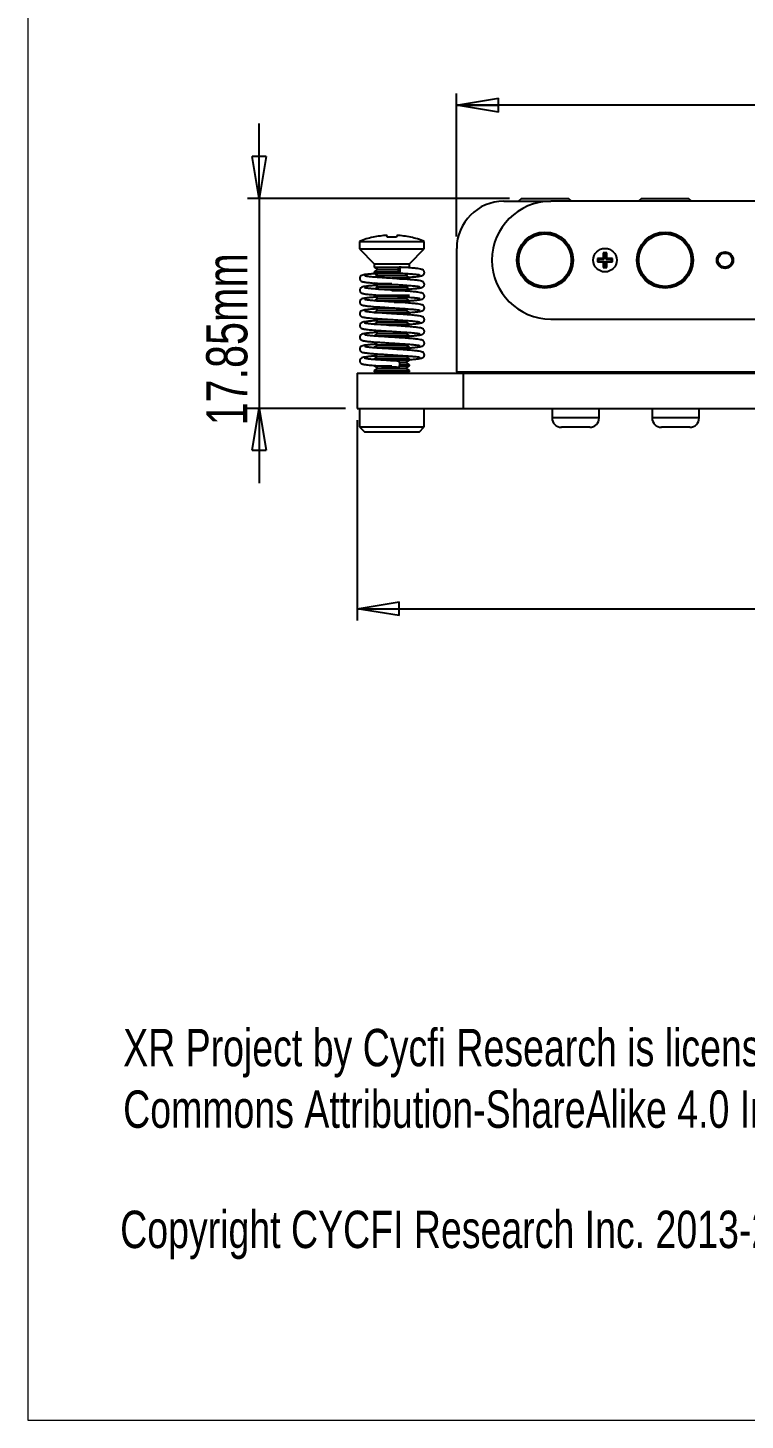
# Model space of a CAD drawing. Header units: millimetres. Extents: x 5 to 292, y 4 to 204.
# Drawn here: x 4.9 to 65.9, y 4.5 to 122.8 of the extents above; entities that cross this region are included whole.
import ezdxf

# ---------------------------------------------------------------- set-up
doc = ezdxf.new("R2010")
doc.units = ezdxf.units.MM
doc.layers.add('LAYER_1', color=179, linetype='Continuous')
doc.styles.add('SLDTEXTSTYLE0', font='TXT', dxfattribs={"width": 0.75})
doc.dimstyles.new('SLDDIMSTYLE0', dxfattribs={"dimtxt": 3.5, "dimasz": 3.556, "dimexe": 0, "dimexo": 0.0625, "dimgap": 0.875, "dimtad": 1, "dimrnd": 1e-09, "dimzin": 12, "dimdsep": 46, "dimtxsty": 'SLDTEXTSTYLE0', "dimblk1": 'CLOSED', "dimblk2": 'CLOSED', "dimsah": 1, "dimcen": 0.09, "dimadec": 0, "dimazin": 3, "dimtfac": 1, "dimtmove": 0, "dimatfit": 0, "dimldrblk": 'CLOSED', "dimfxl": 1, "dimfrac": 2, "dimtolj": 1, "dimtzin": 12, "dimarcsym": 0})
doc.dimstyles.new('SLDDIMSTYLE1', dxfattribs={"dimtxt": 3.5, "dimasz": 3.556, "dimexe": 0, "dimexo": 0.0625, "dimgap": 0.875, "dimtad": 1, "dimrnd": 1e-09, "dimzin": 4, "dimdsep": 46, "dimtxsty": 'SLDTEXTSTYLE0', "dimblk1": 'CLOSED', "dimblk2": 'CLOSED', "dimsah": 1, "dimcen": 0.09, "dimadec": 0, "dimazin": 1, "dimtfac": 1, "dimtofl": 0, "dimtmove": 0, "dimatfit": 3, "dimldrblk": 'CLOSED', "dimfxl": 1, "dimfrac": 2, "dimtolj": 1, "dimtzin": 12, "dimarcsym": 0})

# ---------------------------------------------------------------- blocks, each defined once
blk = doc.blocks.new('SW_NOTE_0')
at = {"layer": 'LAYER_1', "color": 0, "char_height": 3.175, "attachment_point": 1, "style": 'SLDTEXTSTYLE0'}
for s, insert in [('XR Project by Cycfi Research is licensed under a Creative', (0, 4.09)), ('Commons Attribution-ShareAlike 4.0 International License.', (0, -1.14))]:
    blk.add_mtext(s, dxfattribs=dict(at, insert=insert))
blk = doc.blocks.new('_CLOSED')
at = {"color": 0, "linetype": 'ByBlock', "lineweight": -2}
for p, q in [((-1, 0.166667), (0, 0)), ((-1, 0.166667), (-1, -0.166667)), ((0, 0), (-1, -0.166667)), ((0, 0), (-1, 0))]:
    blk.add_line(p, q, dxfattribs=at)
blk = doc.blocks.new('_D')
at = {"layer": 'LAYER_1'}
for p, q in [((24.58, 108.28), (24.58, 114.63)), ((45.85, 108.28), (23.58, 108.28)), ((24.58, 108.28), (24.58, 90.43)), ((31.9, 90.43), (23.58, 90.43)), ((24.58, 90.43), (24.58, 84.08))]:
    blk.add_line(p, q, dxfattribs=at)
at = {"layer": 'LAYER_1', "xscale": 3.556, "yscale": 3.556}
for p, rotation in [((24.58, 108.28, 1.49), 270), ((24.58, 90.43, 1.49), 90)]:
    blk.add_blockref('_CLOSED', p, dxfattribs=dict(at, rotation=rotation))
at = {"layer": 'LAYER_1', "insert": (20.07, 88.99), "char_height": 3.5, "attachment_point": 1, "rotation": 90, "style": 'SLDTEXTSTYLE0'}
blk.add_mtext('17.85mm', dxfattribs=at)
blk = doc.blocks.new('_D_2')
at = {"layer": 'LAYER_1'}
for p, q in [((41.35, 105.03), (41.35, 117.2)), ((127.75, 105.03), (127.75, 117.2)), ((127.75, 116.2), (41.35, 116.2))]:
    blk.add_line(p, q, dxfattribs=at)
at = {"layer": 'LAYER_1', "xscale": 3.556, "yscale": 3.556, "rotation": 180}
blk.add_blockref('_CLOSED', (41.35, 116.2, 1.49), dxfattribs=at)
at = {"layer": 'LAYER_1', "xscale": 3.556, "yscale": 3.556}
blk.add_blockref('_CLOSED', (127.75, 116.2, 1.49), dxfattribs=at)
at = {"layer": 'LAYER_1', "insert": (76.1, 120.71), "char_height": 3.5, "attachment_point": 1, "style": 'SLDTEXTSTYLE0'}
blk.add_mtext('86.40mm', dxfattribs=at)
blk = doc.blocks.new('_D_3')
at = {"layer": 'LAYER_1'}
for p, q in [((32.9, 89.43), (32.9, 72.42)), ((136.2, 89.43), (136.2, 72.42)), ((32.9, 73.42), (136.2, 73.42))]:
    blk.add_line(p, q, dxfattribs=at)
at = {"layer": 'LAYER_1', "xscale": 3.556, "yscale": 3.556, "rotation": 180}
blk.add_blockref('_CLOSED', (32.9, 73.42, 1.49), dxfattribs=at)
at = {"layer": 'LAYER_1', "xscale": 3.556, "yscale": 3.556}
blk.add_blockref('_CLOSED', (136.2, 73.42, 1.49), dxfattribs=at)
at = {"layer": 'LAYER_1', "insert": (74.81, 77.93), "char_height": 3.5, "attachment_point": 1, "style": 'SLDTEXTSTYLE0'}
blk.add_mtext('103.30mm', dxfattribs=at)

msp = doc.modelspace()

# ---------------------------------------------------------------- linework, layer by layer
at = {"color": 7, "linetype": 'Continuous', "lineweight": 18}
for p, q in [((4.92, 204.48), (4.92, 4.48)), ((4.92, 4.48), (291.92, 4.48))]:
    msp.add_line(p, q, dxfattribs=at)
at = {"color": 7, "linetype": 'Continuous', "lineweight": 25}
for p, q in [((45.353, 108.03), (49.353, 108.03)), ((46.853, 108.28), (46.603, 108.03)), ((46.853, 108.28), (50.853, 108.28)), ((119.753, 108.03), (49.353, 108.03)), ((51.103, 108.03), (50.853, 108.28)), ((57.053, 108.28), (56.803, 108.03)), ((57.053, 108.28), (61.053, 108.28)), ((61.303, 108.03), (61.053, 108.28)), ((33.103, 104.628), (33.103, 103.98)), ((33.103, 104.628), (38.603, 104.628)), ((38.603, 103.98), (38.603, 104.628)), ((33.103, 103.98), (34.353, 102.73)), ((33.103, 103.98), (38.603, 103.98)), ((37.353, 102.73), (38.603, 103.98)), ((41.353, 93.53), (41.353, 104.03)), ((53.401, 103.107), (53.328, 103.18)), ((53.328, 103.18), (53.328, 102.88)), ((53.803, 103.18), (53.328, 103.18)), ((53.401, 102.953), (53.328, 102.88)), ((53.401, 103.107), (53.401, 102.953)), ((53.876, 103.107), (53.401, 103.107)), ((53.401, 102.953), (53.876, 102.953)), ((53.876, 103.582), (53.803, 103.655)), ((53.803, 103.655), (53.803, 103.18)), ((54.103, 103.655), (53.803, 103.655)), ((53.876, 103.107), (53.803, 103.18)), ((53.876, 102.953), (53.803, 102.88)), ((53.876, 103.582), (53.876, 103.107)), ((54.03, 103.582), (53.876, 103.582)), ((53.876, 102.953), (53.876, 102.478)), ((54.03, 103.582), (54.103, 103.655)), ((54.03, 103.107), (54.03, 103.582)), ((54.03, 103.107), (54.103, 103.18)), ((54.505, 103.107), (54.03, 103.107)), ((54.03, 102.478), (54.03, 102.953)), ((54.03, 102.953), (54.103, 102.88)), ((54.03, 102.953), (54.505, 102.953)), ((54.103, 103.18), (54.103, 103.655)), ((54.578, 103.18), (54.103, 103.18)), ((54.505, 103.107), (54.578, 103.18)), ((54.505, 102.953), (54.505, 103.107)), ((54.505, 102.953), (54.578, 102.88)), ((54.578, 102.88), (54.578, 103.18)), ((34.353, 102.73), (34.353, 102.426)), ((34.353, 102.73), (37.353, 102.73)), ((34.353, 102.426), (34.633, 102.23)), ((34.353, 102.426), (35.853, 102.426)), ((34.633, 102.23), (34.353, 102.034)), ((34.353, 102.034), (34.353, 101.934)), ((34.353, 102.034), (35.853, 102.034)), ((34.353, 101.934), (34.633, 101.737)), ((34.353, 101.934), (35.853, 101.934)), ((34.633, 101.737), (34.408, 101.579)), ((34.633, 102.23), (35.853, 102.23)), ((34.633, 101.737), (35.853, 101.737)), ((35.853, 102.426), (37.353, 102.426)), ((35.853, 102.23), (36.398, 102.23)), ((35.853, 102.034), (36.411, 102.034)), ((35.853, 101.934), (36.594, 101.934)), ((35.853, 101.737), (37.072, 101.737)), ((37.072, 101.737), (37.281, 101.883)), ((37.353, 101.541), (37.072, 101.737)), ((37.29, 102.382), (37.353, 102.426)), ((37.353, 102.426), (37.353, 102.73)), ((53.328, 102.88), (53.803, 102.88)), ((53.803, 102.88), (53.803, 102.405)), ((53.876, 102.478), (53.803, 102.405)), ((53.803, 102.405), (54.103, 102.405)), ((53.876, 102.478), (54.03, 102.478)), ((54.03, 102.478), (54.103, 102.405)), ((54.103, 102.405), (54.103, 102.88)), ((54.103, 102.88), (54.578, 102.88)), ((34.4, 101.081), (34.353, 101.048)), ((34.353, 101.048), (34.353, 100.948)), ((34.353, 101.048), (35.853, 101.048)), ((34.353, 100.948), (34.633, 100.751)), ((34.353, 100.948), (35.853, 100.948)), ((34.633, 100.751), (34.39, 100.581)), ((34.633, 100.751), (35.853, 100.751)), ((34.72, 100.555), (35.853, 100.555)), ((35.853, 101.541), (37.353, 101.541)), ((35.853, 100.948), (36.368, 100.948)), ((35.853, 100.751), (37.072, 100.751)), ((35.853, 100.555), (37.353, 100.555)), ((36.481, 101.441), (37.353, 101.441)), ((37.072, 100.751), (37.263, 100.885)), ((37.353, 100.555), (37.072, 100.751)), ((37.272, 101.384), (37.353, 101.441)), ((37.353, 101.441), (37.353, 101.541)), ((37.353, 100.455), (37.353, 100.555)), ((34.353, 100.062), (34.353, 99.962)), ((34.353, 100.062), (35.853, 100.062)), ((34.353, 99.962), (34.633, 99.766)), ((34.353, 99.962), (35.853, 99.962)), ((34.633, 99.766), (34.353, 99.569)), ((34.537, 99.569), (35.853, 99.569)), ((34.633, 99.766), (35.853, 99.766)), ((35.853, 100.455), (37.353, 100.455)), ((35.853, 100.062), (37.353, 100.062)), ((35.853, 99.962), (36.145, 99.962)), ((35.853, 99.766), (37.072, 99.766)), ((35.853, 99.569), (37.353, 99.569)), ((36.033, 99.469), (37.353, 99.469)), ((37.072, 99.766), (37.245, 99.886)), ((37.353, 99.569), (37.072, 99.766)), ((37.235, 99.387), (37.353, 99.469)), ((37.254, 100.386), (37.353, 100.455)), ((37.353, 99.469), (37.353, 99.569)), ((34.353, 99.076), (34.353, 98.976)), ((34.353, 99.076), (34.424, 99.076)), ((34.353, 98.976), (34.633, 98.78)), ((34.353, 98.976), (35.853, 98.976)), ((34.633, 98.78), (34.353, 98.584)), ((34.353, 98.584), (35.853, 98.584)), ((34.633, 98.78), (35.853, 98.78)), ((35.804, 98.484), (37.353, 98.484)), ((35.853, 98.976), (35.915, 98.976)), ((35.853, 98.78), (37.072, 98.78)), ((35.853, 98.584), (37.353, 98.584)), ((37.072, 98.78), (37.226, 98.888)), ((37.353, 98.584), (37.072, 98.78)), ((37.217, 98.389), (37.353, 98.484)), ((37.353, 98.484), (37.353, 98.584)), ((34.353, 98.091), (34.353, 97.991)), ((34.353, 97.991), (34.633, 97.794)), ((34.353, 97.991), (35.853, 97.991)), ((34.633, 97.794), (34.353, 97.598)), ((34.353, 97.598), (35.853, 97.598)), ((34.353, 97.105), (34.353, 97.005)), ((34.353, 97.005), (34.633, 96.809)), ((34.353, 97.005), (35.853, 97.005)), ((34.633, 97.794), (35.853, 97.794)), ((35.585, 97.498), (37.353, 97.498)), ((35.853, 97.794), (37.072, 97.794)), ((35.853, 97.598), (37.353, 97.598)), ((37.072, 97.794), (37.208, 97.889)), ((37.353, 97.598), (37.072, 97.794)), ((37.199, 97.39), (37.353, 97.498)), ((37.353, 97.498), (37.353, 97.598)), ((49.353, 98.03), (73.553, 98.03)), ((34.633, 96.809), (34.353, 96.612)), ((34.353, 96.612), (35.853, 96.612)), ((34.353, 96.119), (34.353, 96.019)), ((34.353, 96.019), (34.633, 95.823)), ((34.633, 95.823), (34.353, 95.626)), ((34.633, 96.809), (35.853, 96.809)), ((34.633, 95.823), (35.853, 95.823)), ((35.853, 96.809), (37.072, 96.809)), ((35.853, 96.612), (37.353, 96.612)), ((35.853, 96.512), (37.353, 96.512)), ((35.853, 95.823), (37.072, 95.823)), ((37.072, 96.809), (37.19, 96.891)), ((37.353, 96.612), (37.072, 96.809)), ((37.072, 95.823), (37.171, 95.892)), ((37.353, 95.626), (37.072, 95.823)), ((37.181, 96.392), (37.353, 96.512)), ((37.353, 96.512), (37.353, 96.612)), ((34.353, 95.626), (34.353, 95.584)), ((34.353, 95.626), (35.853, 95.626)), ((34.353, 95.084), (34.353, 95.034)), ((34.353, 95.034), (34.633, 94.837)), ((34.633, 94.837), (34.353, 94.641)), ((34.353, 94.641), (34.353, 94.584)), ((34.353, 94.641), (35.853, 94.641)), ((34.633, 94.837), (35.853, 94.837)), ((35.853, 95.626), (37.353, 95.626)), ((35.853, 95.526), (37.353, 95.526)), ((35.853, 94.837), (37.072, 94.837)), ((35.853, 94.641), (37.353, 94.641)), ((37.072, 94.837), (37.153, 94.894)), ((37.353, 94.641), (37.072, 94.837)), ((37.163, 95.393), (37.353, 95.526)), ((37.353, 95.526), (37.353, 95.626)), ((37.353, 94.541), (37.353, 94.641)), ((34.353, 94.048), (34.633, 93.851)), ((34.353, 94.048), (35.853, 94.048)), ((34.633, 93.851), (34.353, 93.655)), ((34.353, 93.655), (34.353, 93.555)), ((34.353, 93.655), (35.853, 93.655)), ((34.353, 93.555), (34.531, 93.43)), ((34.353, 93.555), (35.853, 93.555)), ((34.633, 93.851), (35.853, 93.851)), ((35.853, 94.541), (37.353, 94.541)), ((35.853, 93.851), (37.072, 93.851)), ((35.853, 93.655), (37.353, 93.655)), ((35.853, 93.555), (37.353, 93.555)), ((36.504, 94.344), (37.072, 94.344)), ((36.505, 94.048), (37.353, 94.048)), ((36.515, 94.148), (37.353, 94.148)), ((37.072, 94.344), (37.353, 94.541)), ((37.353, 94.148), (37.072, 94.344)), ((37.072, 93.851), (37.353, 94.048)), ((37.353, 93.655), (37.072, 93.851)), ((37.174, 93.43), (37.353, 93.555)), ((37.353, 94.048), (37.353, 94.148)), ((37.353, 93.555), (37.353, 93.655)), ((41.353, 93.53), (70.053, 93.53)), ((41.353, 93.53), (41.353, 93.43)), ((32.903, 93.43), (32.903, 90.43)), ((32.903, 93.43), (41.903, 93.43)), ((41.903, 93.43), (41.903, 90.43)), ((41.903, 93.43), (127.203, 93.43)), ((32.903, 90.43), (41.903, 90.43)), ((33.103, 90.43), (33.103, 88.88)), ((38.603, 88.88), (38.603, 90.43)), ((41.903, 90.43), (127.203, 90.43)), ((49.453, 90.43), (49.453, 89.63)), ((53.453, 89.63), (53.453, 90.43)), ((57.953, 90.43), (57.953, 89.63)), ((61.953, 89.63), (61.953, 90.43)), ((33.103, 88.88), (33.553, 88.43)), ((33.103, 88.88), (38.603, 88.88)), ((38.153, 88.43), (38.603, 88.88)), ((52.653, 88.83), (50.253, 88.83)), ((61.153, 88.83), (58.753, 88.83)), ((38.153, 88.43), (33.553, 88.43))]:
    msp.add_line(p, q, dxfattribs=at)
at = {"color": 8, "linetype": 'Continuous', "lineweight": 25}
for p, q in [((53.453, 89.63), (49.453, 89.63)), ((61.953, 89.63), (57.953, 89.63))]:
    msp.add_line(p, q, dxfattribs=at)
at = {"color": 7, "linetype": 'Continuous', "lineweight": 25, "flags": 128}
for points in [[(35.454, 104.972), (35.452, 105.003), (35.449, 105.03), (35.447, 105.055), (35.445, 105.077), (35.443, 105.096), (35.442, 105.112), (35.441, 105.125), (35.44, 105.135)], [(36.266, 105.135), (36.265, 105.125), (36.264, 105.112), (36.262, 105.096), (36.261, 105.077), (36.259, 105.055), (36.256, 105.03), (36.254, 105.003), (36.251, 104.972)], [(36.516, 102.192), (36.512, 102.096), (36.499, 102.015), (36.479, 101.961), (36.457, 101.942), (36.434, 101.961), (36.414, 102.015), (36.402, 102.096), (36.397, 102.192), (36.402, 102.288), (36.414, 102.369), (36.434, 102.423), (36.457, 102.442), (36.479, 102.423), (36.499, 102.369), (36.512, 102.288), (36.516, 102.192)], [(36.456, 93.942), (36.457, 93.942), (36.479, 93.961), (36.499, 94.015), (36.512, 94.096), (36.516, 94.192), (36.512, 94.288), (36.499, 94.369), (36.479, 94.423), (36.457, 94.442), (36.456, 94.442)]]:
    msp.add_lwpolyline(points, dxfattribs=at)
at = {"color": 7, "linetype": 'Continuous', "lineweight": 25}
for centre, radius in [((48.853, 103.03), 2.385), ((48.853, 103.03), 2.381), ((59.053, 103.03), 2.385), ((59.053, 103.03), 2.381), ((48.853, 103.03), 2.231), ((59.053, 103.03), 2.231), ((53.953, 103.03), 1), ((64.153, 103.03), 0.7), ((64.153, 103.03), 0.6)]:
    msp.add_circle(centre, radius, dxfattribs=at)
for centre, radius, start, end in [((45.353, 104.03), 4, 90, 180), ((49.353, 103.03), 5, 90, 270), ((35.853, 97.758), 7.4, 102.53106, 111.81566), ((34.503, 105.141), 0.302, 211.88897, 214.06505), ((35.853, 97.723), 7.423, 93.18753, 102.44048), ((35.853, 96.718), 8.263, 87.23615, 92.76385), ((35.853, 97.723), 7.423, 77.55946, 86.81253), ((36.34, 105.701), 1.329, 326.74475, 327.23874), ((35.853, 97.758), 7.4, 68.18434, 77.46894), ((50.253, 89.63), 0.8, 180, 270), ((52.653, 89.63), 0.8, 270, 0), ((58.753, 89.63), 0.8, 180, 270), ((61.153, 89.63), 0.8, 270, 0)]:
    msp.add_arc(centre, radius, start, end, dxfattribs=at)
for points, knots in [([(34.425, 101.883), (34.397, 101.881), (34.228, 101.868), (33.971, 101.844), (33.668, 101.814), (33.458, 101.782), (33.301, 101.748), (33.157, 101.658), (33.104, 101.514), (33.117, 101.397), (33.161, 101.32), (33.225, 101.258), (33.297, 101.222), (33.379, 101.197), (33.489, 101.175), (33.676, 101.147), (34.025, 101.108), (34.507, 101.07), (35.005, 101.036), (35.454, 101.006), (35.951, 100.974), (36.285, 100.953), (36.456, 100.942)], [0, 0, 0, 0, 0.0134518, 0.0807171, 0.1469071, 0.2134228, 0.2739325, 0.3269013, 0.3491366, 0.3670591, 0.3829477, 0.3976851, 0.4256619, 0.4639561, 0.5023077, 0.5488126, 0.6351414, 0.7378984, 0.7961133, 0.8599242, 0.9283735, 1, 1, 1, 1]), ([(36.456, 101.942), (36.672, 101.928), (37.08, 101.901), (37.557, 101.862), (37.879, 101.832), (38.073, 101.809), (38.162, 101.799), (38.197, 101.789), (38.192, 101.797), (38.192, 101.797)], [0, 0, 0, 0, 0.2401899, 0.4540625, 0.6351255, 0.7838868, 0.9057762, 0.9993394, 1, 1, 1, 1]), ([(37.3, 101.578), (37.395, 101.585), (37.638, 101.604), (37.955, 101.636), (38.215, 101.67), (38.37, 101.704), (38.459, 101.734), (38.534, 101.791), (38.583, 101.852), (38.616, 101.948), (38.607, 102.049), (38.565, 102.134), (38.512, 102.185), (38.428, 102.231), (38.285, 102.272), (38.049, 102.311), (37.68, 102.351), (37.149, 102.397), (36.696, 102.426), (36.457, 102.442)], [0, 0, 0, 0, 0.0569931, 0.1450314, 0.2355253, 0.3091296, 0.3588515, 0.3767313, 0.3951822, 0.4154038, 0.436404, 0.4574509, 0.4884214, 0.5354035, 0.5980394, 0.6749228, 0.7673819, 0.8769834, 1, 1, 1, 1]), ([(34.443, 100.884), (34.409, 100.882), (34.234, 100.869), (33.971, 100.844), (33.668, 100.814), (33.458, 100.782), (33.301, 100.748), (33.157, 100.658), (33.104, 100.514), (33.117, 100.397), (33.161, 100.32), (33.225, 100.258), (33.297, 100.222), (33.379, 100.197), (33.489, 100.175), (33.676, 100.147), (34.025, 100.108), (34.507, 100.07), (35.005, 100.036), (35.454, 100.006), (35.951, 99.974), (36.285, 99.953), (36.456, 99.942)], [0, 0, 0, 0, 0.0163621, 0.083429, 0.1494237, 0.2157433, 0.2760744, 0.3288869, 0.3510566, 0.3689266, 0.384768, 0.399462, 0.4273562, 0.4655375, 0.503776, 0.5501437, 0.6362177, 0.7386716, 0.7967148, 0.8603375, 0.9285849, 1, 1, 1, 1]), ([(37.318, 100.579), (37.407, 100.586), (37.643, 100.604), (37.955, 100.636), (38.215, 100.67), (38.37, 100.704), (38.459, 100.734), (38.534, 100.791), (38.583, 100.852), (38.616, 100.948), (38.607, 101.049), (38.565, 101.134), (38.512, 101.185), (38.428, 101.231), (38.285, 101.272), (38.049, 101.311), (37.68, 101.351), (37.147, 101.397), (36.47, 101.442), (35.739, 101.487), (35.054, 101.533), (34.473, 101.572), (34.016, 101.611), (33.711, 101.644), (33.555, 101.673), (33.55, 101.662), (33.549, 101.659)], [0, 0, 0, 0, 0.0323091, 0.0857313, 0.1406435, 0.185307, 0.2154785, 0.2263281, 0.2375242, 0.249795, 0.2625381, 0.2753095, 0.2941024, 0.3226115, 0.3606193, 0.4072726, 0.4633773, 0.5298841, 0.6045313, 0.6776314, 0.7473779, 0.8112384, 0.8712906, 0.9266994, 0.9753419, 1, 1, 1, 1]), ([(37.336, 99.581), (37.419, 99.587), (37.649, 99.605), (37.955, 99.636), (38.215, 99.67), (38.37, 99.704), (38.459, 99.734), (38.534, 99.791), (38.583, 99.852), (38.616, 99.948), (38.607, 100.049), (38.565, 100.134), (38.512, 100.185), (38.428, 100.231), (38.285, 100.272), (38.049, 100.311), (37.68, 100.351), (37.147, 100.397), (36.47, 100.442), (35.739, 100.487), (35.054, 100.533), (34.473, 100.572), (34.016, 100.611), (33.711, 100.644), (33.555, 100.673), (33.55, 100.662), (33.549, 100.659)], [0, 0, 0, 0, 0.0301022, 0.0836462, 0.1386836, 0.183449, 0.2136894, 0.2245637, 0.2357853, 0.2480839, 0.260856, 0.2736567, 0.2924925, 0.3210666, 0.3591611, 0.4059208, 0.4621534, 0.5288119, 0.6036293, 0.6768962, 0.7468017, 0.8108078, 0.870997, 0.9265322, 0.9752856, 1, 1, 1, 1]), ([(36.456, 100.942), (36.672, 100.928), (37.08, 100.901), (37.557, 100.862), (37.879, 100.832), (38.073, 100.809), (38.162, 100.799), (38.197, 100.789), (38.192, 100.797), (38.192, 100.797)], [0, 0, 0, 0, 0.2401898, 0.4540624, 0.6351254, 0.7838867, 0.9057761, 0.9993393, 1, 1, 1, 1]), ([(34.462, 99.886), (34.421, 99.883), (34.239, 99.869), (33.971, 99.844), (33.668, 99.814), (33.458, 99.782), (33.301, 99.748), (33.157, 99.658), (33.104, 99.514), (33.117, 99.397), (33.161, 99.32), (33.225, 99.258), (33.297, 99.222), (33.379, 99.197), (33.489, 99.175), (33.676, 99.147), (34.025, 99.108), (34.507, 99.07), (35.005, 99.036), (35.454, 99.006), (35.951, 98.974), (36.285, 98.953), (36.456, 98.942)], [0, 0, 0, 0, 0.0192563, 0.0861258, 0.1519263, 0.2180507, 0.2782044, 0.3308616, 0.3529661, 0.3707831, 0.3865782, 0.4012289, 0.4290409, 0.46711, 0.5052359, 0.5514672, 0.637288, 0.7394405, 0.7973129, 0.8607484, 0.928795, 1, 1, 1, 1]), ([(37.353, 98.582), (37.43, 98.588), (37.654, 98.605), (37.955, 98.636), (38.215, 98.67), (38.37, 98.704), (38.459, 98.734), (38.534, 98.791), (38.583, 98.852), (38.616, 98.948), (38.607, 99.049), (38.565, 99.134), (38.512, 99.185), (38.428, 99.231), (38.285, 99.272), (38.049, 99.311), (37.68, 99.351), (37.147, 99.397), (36.47, 99.442), (35.739, 99.487), (35.054, 99.533), (34.473, 99.572), (34.016, 99.611), (33.711, 99.644), (33.555, 99.673), (33.55, 99.662), (33.549, 99.659)], [0, 0, 0, 0, 0.0281077, 0.0817618, 0.1369125, 0.1817699, 0.2120724, 0.222969, 0.2342137, 0.2465378, 0.2593362, 0.272163, 0.2910376, 0.3196704, 0.3578432, 0.4046991, 0.4610474, 0.527843, 0.6028142, 0.6762318, 0.7462811, 0.8104188, 0.8707317, 0.9263812, 0.9752348, 1, 1, 1, 1]), ([(36.456, 99.942), (36.672, 99.928), (37.08, 99.901), (37.557, 99.862), (37.879, 99.832), (38.073, 99.809), (38.162, 99.799), (38.197, 99.789), (38.192, 99.797), (38.192, 99.797)], [0, 0, 0, 0, 0.2401899, 0.4540625, 0.6351255, 0.7838868, 0.9057762, 0.9993394, 1, 1, 1, 1]), ([(34.48, 98.887), (34.433, 98.884), (34.245, 98.87), (33.97, 98.844), (33.668, 98.814), (33.458, 98.782), (33.301, 98.748), (33.157, 98.658), (33.104, 98.514), (33.117, 98.397), (33.161, 98.32), (33.225, 98.258), (33.297, 98.222), (33.379, 98.197), (33.489, 98.175), (33.676, 98.147), (34.025, 98.108), (34.507, 98.07), (35.005, 98.036), (35.454, 98.006), (35.951, 97.974), (36.285, 97.953), (36.456, 97.942)], [0, 0, 0, 0, 0.0221334, 0.0888067, 0.1544143, 0.2203447, 0.2803218, 0.3328245, 0.3548641, 0.3726293, 0.3883777, 0.4029855, 0.430716, 0.4686733, 0.5066874, 0.5527831, 0.6383521, 0.7402049, 0.7979075, 0.8611569, 0.9290039, 1, 1, 1, 1]), ([(37.353, 97.582), (37.43, 97.588), (37.654, 97.605), (37.955, 97.636), (38.215, 97.67), (38.37, 97.704), (38.459, 97.734), (38.534, 97.791), (38.583, 97.852), (38.616, 97.948), (38.607, 98.049), (38.565, 98.134), (38.512, 98.185), (38.428, 98.231), (38.285, 98.272), (38.049, 98.311), (37.68, 98.351), (37.147, 98.397), (36.47, 98.442), (35.739, 98.487), (35.054, 98.533), (34.473, 98.572), (34.016, 98.611), (33.711, 98.644), (33.555, 98.673), (33.55, 98.662), (33.549, 98.659)], [0, 0, 0, 0, 0.02810767, 0.08176184, 0.13691243, 0.18176989, 0.21207237, 0.22296903, 0.23421373, 0.2465376, 0.25933599, 0.27216301, 0.29103759, 0.31967039, 0.35784322, 0.4046991, 0.46104738, 0.52784296, 0.60281422, 0.67623177, 0.74628105, 0.81041878, 0.87073174, 0.92638115, 0.97523482, 1, 1, 1, 1]), ([(36.456, 98.942), (36.672, 98.928), (37.08, 98.901), (37.557, 98.862), (37.879, 98.832), (38.073, 98.809), (38.162, 98.799), (38.197, 98.789), (38.192, 98.797), (38.192, 98.797)], [0, 0, 0, 0, 0.2401898, 0.4540624, 0.6351254, 0.7838867, 0.9057761, 0.9993393, 1, 1, 1, 1]), ([(34.499, 97.889), (34.445, 97.885), (34.251, 97.87), (33.97, 97.844), (33.668, 97.814), (33.457, 97.782), (33.301, 97.748), (33.157, 97.658), (33.104, 97.514), (33.117, 97.397), (33.161, 97.32), (33.225, 97.258), (33.297, 97.222), (33.379, 97.197), (33.489, 97.175), (33.676, 97.147), (34.025, 97.108), (34.507, 97.07), (35.005, 97.036), (35.454, 97.006), (35.951, 96.974), (36.285, 96.953), (36.456, 96.942)], [0, 0, 0, 0, 0.0249928, 0.0914712, 0.1568869, 0.2226245, 0.2824264, 0.3347755, 0.3567507, 0.3744635, 0.3901662, 0.4047311, 0.4323805, 0.4702269, 0.5081298, 0.5540907, 0.6394095, 0.7409645, 0.7984984, 0.8615629, 0.9292115, 1, 1, 1, 1]), ([(37.357, 96.583), (37.433, 96.588), (37.655, 96.605), (37.955, 96.636), (38.215, 96.67), (38.37, 96.704), (38.459, 96.734), (38.534, 96.791), (38.583, 96.852), (38.616, 96.948), (38.607, 97.049), (38.565, 97.134), (38.512, 97.185), (38.428, 97.231), (38.285, 97.272), (38.049, 97.311), (37.68, 97.351), (37.147, 97.397), (36.47, 97.442), (35.739, 97.487), (35.054, 97.533), (34.473, 97.572), (34.016, 97.611), (33.711, 97.644), (33.555, 97.673), (33.55, 97.662), (33.549, 97.659)], [0, 0, 0, 0, 0.0275663, 0.0812503, 0.1364317, 0.1813141, 0.2116335, 0.2225361, 0.2337871, 0.2461181, 0.2589236, 0.2717576, 0.2906426, 0.3192914, 0.3574855, 0.4043675, 0.4607472, 0.52758, 0.602593, 0.6760514, 0.7461397, 0.8103132, 0.8706597, 0.9263402, 0.975221, 1, 1, 1, 1]), ([(36.456, 97.942), (36.672, 97.928), (37.08, 97.901), (37.557, 97.862), (37.879, 97.832), (38.073, 97.809), (38.162, 97.799), (38.197, 97.789), (38.192, 97.797), (38.192, 97.797)], [0, 0, 0, 0, 0.2401898, 0.4540625, 0.6351255, 0.7838868, 0.9057762, 0.9993394, 1, 1, 1, 1]), ([(34.517, 96.89), (34.458, 96.886), (34.256, 96.87), (33.97, 96.844), (33.668, 96.814), (33.457, 96.782), (33.301, 96.748), (33.157, 96.658), (33.104, 96.514), (33.117, 96.397), (33.161, 96.32), (33.225, 96.258), (33.297, 96.222), (33.379, 96.197), (33.489, 96.175), (33.676, 96.147), (34.025, 96.108), (34.507, 96.07), (35.005, 96.036), (35.454, 96.006), (35.951, 95.974), (36.285, 95.953), (36.456, 95.942)], [0, 0, 0, 0, 0.0278364, 0.0941209, 0.1593458, 0.2248917, 0.2845191, 0.3367155, 0.3586267, 0.3762882, 0.3919448, 0.4064673, 0.4340362, 0.4717721, 0.5095645, 0.5553913, 0.6404613, 0.7417201, 0.7990861, 0.8619666, 0.9294179, 1, 1, 1, 1]), ([(34.535, 95.891), (34.47, 95.886), (34.262, 95.871), (33.97, 95.844), (33.668, 95.814), (33.457, 95.782), (33.301, 95.748), (33.157, 95.658), (33.104, 95.514), (33.117, 95.397), (33.161, 95.32), (33.225, 95.258), (33.297, 95.222), (33.379, 95.197), (33.489, 95.175), (33.676, 95.147), (34.025, 95.108), (34.507, 95.07), (35.005, 95.036), (35.454, 95.006), (35.951, 94.974), (36.285, 94.953), (36.456, 94.942)], [0, 0, 0, 0, 0.0306635, 0.0967552, 0.1617905, 0.2271458, 0.2865998, 0.3386445, 0.3604919, 0.3781017, 0.393713, 0.4081932, 0.4356818, 0.4733081, 0.5109905, 0.5566841, 0.6415067, 0.7424711, 0.7996704, 0.862368, 0.9296232, 1, 1, 1, 1]), ([(37.37, 95.584), (37.441, 95.589), (37.659, 95.605), (37.955, 95.636), (38.215, 95.67), (38.37, 95.704), (38.459, 95.734), (38.534, 95.791), (38.583, 95.852), (38.616, 95.948), (38.607, 96.049), (38.565, 96.134), (38.512, 96.185), (38.428, 96.231), (38.285, 96.272), (38.049, 96.311), (37.68, 96.351), (37.147, 96.397), (36.47, 96.442), (35.739, 96.487), (35.054, 96.533), (34.473, 96.572), (34.016, 96.611), (33.711, 96.644), (33.555, 96.673), (33.55, 96.662), (33.549, 96.659)], [0, 0, 0, 0, 0.0260283, 0.0797973, 0.1350659, 0.1800193, 0.2103866, 0.2213066, 0.2325753, 0.2449256, 0.2577513, 0.2706058, 0.2895208, 0.3182148, 0.3564693, 0.4034255, 0.4598943, 0.5268328, 0.6019644, 0.6755391, 0.7457383, 0.8100132, 0.8704552, 0.9262236, 0.9751818, 1, 1, 1, 1]), ([(36.456, 96.942), (36.672, 96.928), (37.08, 96.901), (37.557, 96.862), (37.879, 96.832), (38.073, 96.809), (38.162, 96.799), (38.197, 96.789), (38.192, 96.797), (38.192, 96.797)], [0, 0, 0, 0, 0.2401898, 0.4540624, 0.6351254, 0.7838867, 0.9057761, 0.9993393, 1, 1, 1, 1]), ([(36.456, 95.942), (36.672, 95.928), (37.08, 95.901), (37.557, 95.862), (37.879, 95.832), (38.073, 95.809), (38.162, 95.799), (38.197, 95.789), (38.192, 95.797), (38.192, 95.797)], [0, 0, 0, 0, 0.24018981, 0.45406242, 0.63512546, 0.78388677, 0.9057762, 0.99933937, 1, 1, 1, 1]), ([(34.554, 94.893), (34.482, 94.887), (34.268, 94.871), (33.97, 94.844), (33.668, 94.814), (33.457, 94.782), (33.301, 94.748), (33.157, 94.658), (33.104, 94.514), (33.117, 94.397), (33.161, 94.32), (33.225, 94.258), (33.297, 94.222), (33.379, 94.197), (33.489, 94.175), (33.676, 94.147), (34.025, 94.108), (34.507, 94.07), (35.005, 94.036), (35.454, 94.006), (35.951, 93.974), (36.285, 93.953), (36.456, 93.942)], [0, 0, 0, 0, 0.03347332, 0.09937346, 0.1642202, 0.229386, 0.28866768, 0.34056148, 0.36234554, 0.37990467, 0.39547047, 0.40990883, 0.43731779, 0.47483492, 0.5124082, 0.55796932, 0.64254602, 0.74321767, 0.80025111, 0.86276701, 0.92982718, 1, 1, 1, 1]), ([(36.457, 95.442), (36.215, 95.457), (35.74, 95.487), (35.053, 95.533), (34.473, 95.572), (34.016, 95.611), (33.711, 95.644), (33.555, 95.673), (33.55, 95.662), (33.549, 95.659)], [0, 0, 0, 0, 0.1848444, 0.3612084, 0.5226889, 0.6745395, 0.8146489, 0.9376484, 1, 1, 1, 1]), ([(36.457, 94.442), (36.215, 94.457), (35.74, 94.487), (35.053, 94.533), (34.473, 94.572), (34.016, 94.611), (33.711, 94.644), (33.555, 94.673), (33.55, 94.662), (33.549, 94.659)], [0, 0, 0, 0, 0.1848443, 0.3612084, 0.5226888, 0.6745395, 0.8146488, 0.9376484, 1, 1, 1, 1]), ([(36.456, 94.942), (36.672, 94.928), (37.08, 94.901), (37.557, 94.862), (37.879, 94.832), (38.073, 94.809), (38.162, 94.799), (38.197, 94.789), (38.192, 94.797), (38.192, 94.797)], [0, 0, 0, 0, 0.2401898, 0.4540624, 0.6351254, 0.7838867, 0.9057761, 0.9993393, 1, 1, 1, 1]), ([(37.353, 94.582), (37.43, 94.588), (37.654, 94.605), (37.955, 94.636), (38.215, 94.67), (38.37, 94.704), (38.459, 94.734), (38.534, 94.791), (38.583, 94.852), (38.616, 94.948), (38.607, 95.049), (38.565, 95.134), (38.512, 95.185), (38.428, 95.231), (38.285, 95.272), (38.049, 95.311), (37.68, 95.351), (37.149, 95.397), (36.696, 95.426), (36.457, 95.442)], [0, 0, 0, 0, 0.04662741, 0.1356335, 0.22712208, 0.30153544, 0.35180389, 0.36987998, 0.38853365, 0.40897801, 0.43020907, 0.4514873, 0.48279825, 0.53029669, 0.59362105, 0.6713496, 0.764825, 0.87563124, 1, 1, 1, 1])]:
    msp.add_open_spline(points, degree=3, knots=knots, dxfattribs=at)

# ---------------------------------------------------------------- block references
at = {"layer": 'LAYER_1'}
msp.add_blockref('SW_NOTE_0', (13.019, 33.63), dxfattribs=at)

# ---------------------------------------------------------------- texts
at = {"layer": 'LAYER_1', "insert": (12.766, 22.275), "char_height": 3.175, "attachment_point": 1, "style": 'SLDTEXTSTYLE0'}
msp.add_mtext('Copyright CYCFI Research Inc. 2013-2016', dxfattribs=at)

# ---------------------------------------------------------------- dimensions: what is measured, and where the dimension line sits
at = {"layer": 'LAYER_1'}
for base, p1, p2, picture, middle in [((41.353, 116.202), (127.753, 104.03), (41.353, 104.03), '_D_2', (86.297, 116.202)), ((136.203, 73.423), (32.903, 90.43), (136.203, 90.43), '_D_3', (86.297, 73.423))]:
    dim = msp.add_linear_dim(base=base, p1=p1, p2=p2, dimstyle='SLDDIMSTYLE1', dxfattribs=at)
    dim.commit()
    dim.dimension.update_dxf_attribs({"geometry": picture, "text_midpoint": middle, "dimtype": 160})
dim = msp.add_linear_dim(base=(24.577, 90.43), p1=(46.853, 108.28), p2=(32.903, 90.43), angle=90, dimstyle='SLDDIMSTYLE0', dxfattribs=at)
dim.commit()
dim.dimension.update_dxf_attribs({"geometry": '_D', "text_midpoint": (24.577, 99.18), "dimtype": 160})

doc.saveas('drawing.dxf')
